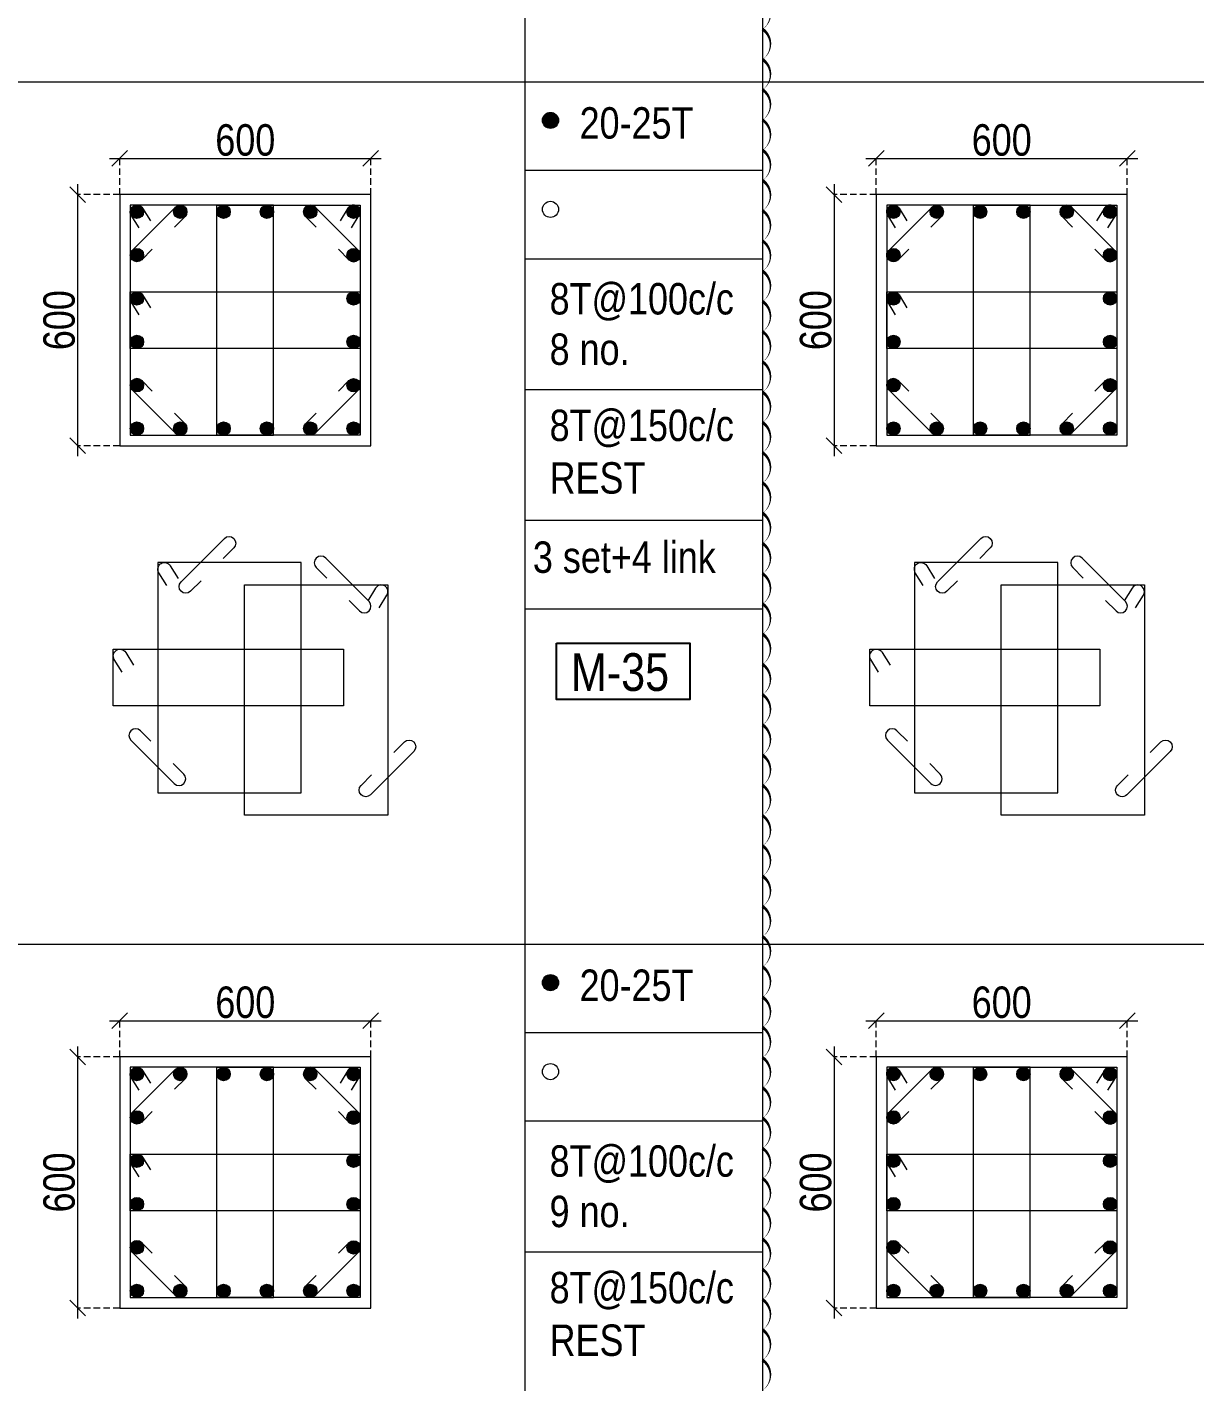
# Model space of a CAD drawing. Header units: millimetres. Extents: x 1112055 to 3390982, y -148532 to 766891.
# Drawn here: x 2265539 to 2276706, y 639313 to 652260 of the extents above; entities that cross this region are included whole.
import ezdxf
from ezdxf.enums import TextEntityAlignment as Align

# ---------------------------------------------------------------- set-up
doc = ezdxf.new("R2010")
doc.units = ezdxf.units.MM
doc.header["$PDMODE"] = 35
doc.header["$PDSIZE"] = -25
doc.linetypes.add('DASHED2', pattern=[0.375, 0.25, -0.125])
doc.linetypes.add('Hidden', pattern=[9.525, 6.35, -3.175])
for name, color, linetype, lineweight in [('B COL. SIZE DIM', 220, 'Continuous', 25), ('B COLSCH', 204, 'Continuous', 20), ('B COLUMN', 1, 'Hidden', 9), ('B P.C.C', 251, 'Continuous', 0), ('B STEEL', 34, 'Continuous', 15)]:
    doc.layers.add(name, color=color, linetype=linetype, lineweight=lineweight)
doc.layers.add('B TEXT', color=7, linetype='Continuous')
doc.styles.add('dim inside', font='romans.shx', dxfattribs={"width": 0.8, "height": 125})
doc.styles.add('SWINC', font='swissc.ttf')
doc.dimstyles.new('dim inside', dxfattribs={"dimtxt": 125, "dimasz": 100, "dimexe": 0, "dimexo": 0, "dimgap": 10, "dimtad": 0, "dimdec": 0, "dimzin": 0, "dimdsep": 46, "dimtxsty": 'dim inside', "dimblk": 'SMALL', "dimcen": 0.09, "dimadec": 0, "dimazin": 0, "dimtfac": 1, "dimtdec": 0, "dimtofl": 0, "dimtmove": 0, "dimatfit": 3, "dimfxl": 1, "dimtolj": 1, "dimtzin": 0, "dimarcsym": 2})

# ---------------------------------------------------------------- blocks, each defined once
blk = doc.blocks.new('_Oblique')
at = {"color": 0, "linetype": 'ByBlock', "lineweight": -2}
blk.add_line((-0.5, -0.5), (0.5, 0.5), dxfattribs=at)
blk = doc.blocks.new('*D3210')
at = {"layer": 'B COL. SIZE DIM', "color": 250, "lineweight": 9, "ltscale": 250, "transparency": 16777216}
blk.add_line((2273559, 642764), (2276159, 642764), dxfattribs=at)
at = {"layer": 'B COL. SIZE DIM', "color": 250, "linetype": 'DASHED2', "lineweight": 9, "ltscale": 250, "transparency": 16777216}
for p, q in [((2273659, 642419), (2273659, 642764)), ((2276059, 642419), (2276059, 642764))]:
    blk.add_line(p, q, dxfattribs=at)
at = {"layer": 'Defpoints', "color": 0, "transparency": 16777216}
for p in [(2276059, 642764), (2273659, 642419), (2276059, 642419)]:
    blk.add_point(p, dxfattribs=at)
at = {"layer": 'B COL. SIZE DIM', "color": 250, "lineweight": 9, "transparency": 16777216, "xscale": 150, "yscale": 150, "zscale": 150, "rotation": 180}
blk.add_blockref('_Oblique', (2273659, 642764), dxfattribs=at)
at = {"layer": 'B COL. SIZE DIM', "color": 250, "lineweight": 9, "transparency": 16777216, "xscale": 150, "yscale": 150, "zscale": 150}
blk.add_blockref('_Oblique', (2276059, 642764), dxfattribs=at)
at = {"layer": 'B COL. SIZE DIM', "color": 6, "transparency": 16777216, "insert": (2274859, 642939), "char_height": 300, "attachment_point": 5, "style": 'SWINC'}
blk.add_mtext('\\A1;600', dxfattribs=at)
blk = doc.blocks.new('*D3211')
at = {"layer": 'B COL. SIZE DIM', "color": 250, "lineweight": 9, "ltscale": 250, "transparency": 16777216}
blk.add_line((2273256, 642519), (2273256, 639919), dxfattribs=at)
at = {"layer": 'B COL. SIZE DIM', "color": 250, "linetype": 'DASHED2', "lineweight": 9, "ltscale": 250, "transparency": 16777216}
for p, q in [((2273659, 642419), (2273256, 642419)), ((2273659, 640019), (2273256, 640019))]:
    blk.add_line(p, q, dxfattribs=at)
at = {"layer": 'Defpoints', "color": 0, "transparency": 16777216}
for p in [(2273659, 642419), (2273256, 640019), (2273659, 640019)]:
    blk.add_point(p, dxfattribs=at)
at = {"layer": 'B COL. SIZE DIM', "color": 250, "lineweight": 9, "transparency": 16777216, "xscale": 150, "yscale": 150, "zscale": 150}
for p, rotation in [((2273256, 642419), 90), ((2273256, 640019), 270)]:
    blk.add_blockref('_Oblique', p, dxfattribs=dict(at, rotation=rotation))
at = {"layer": 'B COL. SIZE DIM', "color": 6, "transparency": 16777216, "insert": (2273081, 641219), "char_height": 300, "attachment_point": 5, "rotation": 90, "style": 'SWINC'}
blk.add_mtext('\\A1;600', dxfattribs=at)
blk = doc.blocks.new('*D3212')
at = {"layer": 'B COL. SIZE DIM', "color": 250, "lineweight": 9, "ltscale": 250, "transparency": 16777216}
blk.add_line((2273559, 651004), (2276159, 651004), dxfattribs=at)
at = {"layer": 'B COL. SIZE DIM', "color": 250, "linetype": 'DASHED2', "lineweight": 9, "ltscale": 250, "transparency": 16777216}
for p, q in [((2273659, 650659), (2273659, 651004)), ((2276059, 650659), (2276059, 651004))]:
    blk.add_line(p, q, dxfattribs=at)
at = {"layer": 'Defpoints', "color": 0, "transparency": 16777216}
for p in [(2276059, 651004), (2273659, 650659), (2276059, 650659)]:
    blk.add_point(p, dxfattribs=at)
at = {"layer": 'B COL. SIZE DIM', "color": 250, "lineweight": 9, "transparency": 16777216, "xscale": 150, "yscale": 150, "zscale": 150, "rotation": 180}
blk.add_blockref('_Oblique', (2273659, 651004), dxfattribs=at)
at = {"layer": 'B COL. SIZE DIM', "color": 250, "lineweight": 9, "transparency": 16777216, "xscale": 150, "yscale": 150, "zscale": 150}
blk.add_blockref('_Oblique', (2276059, 651004), dxfattribs=at)
at = {"layer": 'B COL. SIZE DIM', "color": 6, "transparency": 16777216, "insert": (2274859, 651179), "char_height": 300, "attachment_point": 5, "style": 'SWINC'}
blk.add_mtext('\\A1;600', dxfattribs=at)
blk = doc.blocks.new('*D3213')
at = {"layer": 'B COL. SIZE DIM', "color": 250, "lineweight": 9, "ltscale": 250, "transparency": 16777216}
blk.add_line((2273256, 650759), (2273256, 648159), dxfattribs=at)
at = {"layer": 'B COL. SIZE DIM', "color": 250, "linetype": 'DASHED2', "lineweight": 9, "ltscale": 250, "transparency": 16777216}
for p, q in [((2273659, 650659), (2273256, 650659)), ((2273659, 648259), (2273256, 648259))]:
    blk.add_line(p, q, dxfattribs=at)
at = {"layer": 'Defpoints', "color": 0, "transparency": 16777216}
for p in [(2273659, 650659), (2273256, 648259), (2273659, 648259)]:
    blk.add_point(p, dxfattribs=at)
at = {"layer": 'B COL. SIZE DIM', "color": 250, "lineweight": 9, "transparency": 16777216, "xscale": 150, "yscale": 150, "zscale": 150}
for p, rotation in [((2273256, 650659), 90), ((2273256, 648259), 270)]:
    blk.add_blockref('_Oblique', p, dxfattribs=dict(at, rotation=rotation))
at = {"layer": 'B COL. SIZE DIM', "color": 6, "transparency": 16777216, "insert": (2273081, 649459), "char_height": 300, "attachment_point": 5, "rotation": 90, "style": 'SWINC'}
blk.add_mtext('\\A1;600', dxfattribs=at)
blk = doc.blocks.new('*D3262')
at = {"layer": 'B COL. SIZE DIM', "color": 250, "lineweight": 9, "ltscale": 250, "transparency": 16777216}
blk.add_line((2266326, 642764), (2268926, 642764), dxfattribs=at)
at = {"layer": 'B COL. SIZE DIM', "color": 250, "linetype": 'DASHED2', "lineweight": 9, "ltscale": 250, "transparency": 16777216}
for p, q in [((2266426, 642419), (2266426, 642764)), ((2268826, 642419), (2268826, 642764))]:
    blk.add_line(p, q, dxfattribs=at)
at = {"layer": 'Defpoints', "color": 0, "transparency": 16777216}
for p in [(2268826, 642764), (2266426, 642419), (2268826, 642419)]:
    blk.add_point(p, dxfattribs=at)
at = {"layer": 'B COL. SIZE DIM', "color": 250, "lineweight": 9, "transparency": 16777216, "xscale": 150, "yscale": 150, "zscale": 150, "rotation": 180}
blk.add_blockref('_Oblique', (2266426, 642764), dxfattribs=at)
at = {"layer": 'B COL. SIZE DIM', "color": 250, "lineweight": 9, "transparency": 16777216, "xscale": 150, "yscale": 150, "zscale": 150}
blk.add_blockref('_Oblique', (2268826, 642764), dxfattribs=at)
at = {"layer": 'B COL. SIZE DIM', "color": 6, "transparency": 16777216, "insert": (2267626, 642939), "char_height": 300, "attachment_point": 5, "style": 'SWINC'}
blk.add_mtext('\\A1;600', dxfattribs=at)
blk = doc.blocks.new('*D3263')
at = {"layer": 'B COL. SIZE DIM', "color": 250, "lineweight": 9, "ltscale": 250, "transparency": 16777216}
blk.add_line((2266022, 642519), (2266022, 639919), dxfattribs=at)
at = {"layer": 'B COL. SIZE DIM', "color": 250, "linetype": 'DASHED2', "lineweight": 9, "ltscale": 250, "transparency": 16777216}
for p, q in [((2266426, 642419), (2266022, 642419)), ((2266426, 640019), (2266022, 640019))]:
    blk.add_line(p, q, dxfattribs=at)
at = {"layer": 'Defpoints', "color": 0, "transparency": 16777216}
for p in [(2266426, 642419), (2266022, 640019), (2266426, 640019)]:
    blk.add_point(p, dxfattribs=at)
at = {"layer": 'B COL. SIZE DIM', "color": 250, "lineweight": 9, "transparency": 16777216, "xscale": 150, "yscale": 150, "zscale": 150}
for p, rotation in [((2266022, 642419), 90), ((2266022, 640019), 270)]:
    blk.add_blockref('_Oblique', p, dxfattribs=dict(at, rotation=rotation))
at = {"layer": 'B COL. SIZE DIM', "color": 6, "transparency": 16777216, "insert": (2265847, 641219), "char_height": 300, "attachment_point": 5, "rotation": 90, "style": 'SWINC'}
blk.add_mtext('\\A1;600', dxfattribs=at)
blk = doc.blocks.new('*D3264')
at = {"layer": 'B COL. SIZE DIM', "color": 250, "lineweight": 9, "ltscale": 250, "transparency": 16777216}
blk.add_line((2266326, 651004), (2268926, 651004), dxfattribs=at)
at = {"layer": 'B COL. SIZE DIM', "color": 250, "linetype": 'DASHED2', "lineweight": 9, "ltscale": 250, "transparency": 16777216}
for p, q in [((2266426, 650659), (2266426, 651004)), ((2268826, 650659), (2268826, 651004))]:
    blk.add_line(p, q, dxfattribs=at)
at = {"layer": 'Defpoints', "color": 0, "transparency": 16777216}
for p in [(2268826, 651004), (2266426, 650659), (2268826, 650659)]:
    blk.add_point(p, dxfattribs=at)
at = {"layer": 'B COL. SIZE DIM', "color": 250, "lineweight": 9, "transparency": 16777216, "xscale": 150, "yscale": 150, "zscale": 150, "rotation": 180}
blk.add_blockref('_Oblique', (2266426, 651004), dxfattribs=at)
at = {"layer": 'B COL. SIZE DIM', "color": 250, "lineweight": 9, "transparency": 16777216, "xscale": 150, "yscale": 150, "zscale": 150}
blk.add_blockref('_Oblique', (2268826, 651004), dxfattribs=at)
at = {"layer": 'B COL. SIZE DIM', "color": 6, "transparency": 16777216, "insert": (2267626, 651179), "char_height": 300, "attachment_point": 5, "style": 'SWINC'}
blk.add_mtext('\\A1;600', dxfattribs=at)
blk = doc.blocks.new('*D3265')
at = {"layer": 'B COL. SIZE DIM', "color": 250, "lineweight": 9, "ltscale": 250, "transparency": 16777216}
blk.add_line((2266022, 650759), (2266022, 648159), dxfattribs=at)
at = {"layer": 'B COL. SIZE DIM', "color": 250, "linetype": 'DASHED2', "lineweight": 9, "ltscale": 250, "transparency": 16777216}
for p, q in [((2266426, 650659), (2266022, 650659)), ((2266426, 648259), (2266022, 648259))]:
    blk.add_line(p, q, dxfattribs=at)
at = {"layer": 'Defpoints', "color": 0, "transparency": 16777216}
for p in [(2266426, 650659), (2266022, 648259), (2266426, 648259)]:
    blk.add_point(p, dxfattribs=at)
at = {"layer": 'B COL. SIZE DIM', "color": 250, "lineweight": 9, "transparency": 16777216, "xscale": 150, "yscale": 150, "zscale": 150}
for p, rotation in [((2266022, 650659), 90), ((2266022, 648259), 270)]:
    blk.add_blockref('_Oblique', p, dxfattribs=dict(at, rotation=rotation))
at = {"layer": 'B COL. SIZE DIM', "color": 6, "transparency": 16777216, "insert": (2265847, 649459), "char_height": 300, "attachment_point": 5, "rotation": 90, "style": 'SWINC'}
blk.add_mtext('\\A1;600', dxfattribs=at)

msp = doc.modelspace()

# ---------------------------------------------------------------- hatches: boundary and pattern name
at = {"layer": 'B STEEL', "lineweight": 9, "ltscale": 0.5}
h = msp.add_hatch(color=34, dxfattribs=at)
edge = h.paths.add_edge_path()
edge.add_arc((2270544.3, 651368.1), 76.8, 0, 360)
h = msp.add_hatch(color=34, dxfattribs=at)
edge = h.paths.add_edge_path()
edge.add_arc((2266590, 650494.9), 64, 0, 360)
h = msp.add_hatch(color=34, dxfattribs=at)
edge = h.paths.add_edge_path()
edge.add_arc((2267004.4, 650494.9), 64, 180, 540, ccw=False)
at = {"layer": 'B STEEL'}
h = msp.add_hatch(color=34, dxfattribs=at)
edge = h.paths.add_edge_path()
edge.add_arc((2267418.8, 650494.9), 64, 0, 360)
h = msp.add_hatch(color=34, dxfattribs=at)
edge = h.paths.add_edge_path()
edge.add_arc((2267833.1, 650494.9), 64, 0, 360)
at = {"layer": 'B STEEL', "lineweight": 9, "ltscale": 0.5}
h = msp.add_hatch(color=34, dxfattribs=at)
edge = h.paths.add_edge_path()
edge.add_arc((2268247.5, 650494.9), 64, 180, 540, ccw=False)
h = msp.add_hatch(color=34, dxfattribs=at)
edge = h.paths.add_edge_path()
edge.add_arc((2268661.9, 650494.9), 64, 180, 540, ccw=False)
h = msp.add_hatch(color=34, dxfattribs=at)
edge = h.paths.add_edge_path()
edge.add_arc((2273823.5, 650494.9), 64, 0, 360)
h = msp.add_hatch(color=34, dxfattribs=at)
edge = h.paths.add_edge_path()
edge.add_arc((2274237.9, 650494.9), 64, 180, 540, ccw=False)
at = {"layer": 'B STEEL'}
h = msp.add_hatch(color=34, dxfattribs=at)
edge = h.paths.add_edge_path()
edge.add_arc((2274652.3, 650494.9), 64, 0, 360)
h = msp.add_hatch(color=34, dxfattribs=at)
edge = h.paths.add_edge_path()
edge.add_arc((2275066.7, 650494.9), 64, 0, 360)
at = {"layer": 'B STEEL', "lineweight": 9, "ltscale": 0.5}
h = msp.add_hatch(color=34, dxfattribs=at)
edge = h.paths.add_edge_path()
edge.add_arc((2275481.1, 650494.9), 64, 180, 540, ccw=False)
h = msp.add_hatch(color=34, dxfattribs=at)
edge = h.paths.add_edge_path()
edge.add_arc((2275895.5, 650494.9), 64, 180, 540, ccw=False)
h = msp.add_hatch(color=34, dxfattribs=at)
edge = h.paths.add_edge_path()
edge.add_arc((2266590, 650080.5), 64, 0, 360)
h = msp.add_hatch(color=34, dxfattribs=at)
edge = h.paths.add_edge_path()
edge.add_arc((2268661.9, 650080.5), 64, 180, 540, ccw=False)
h = msp.add_hatch(color=34, dxfattribs=at)
edge = h.paths.add_edge_path()
edge.add_arc((2273823.5, 650080.5), 64, 0, 360)
h = msp.add_hatch(color=34, dxfattribs=at)
edge = h.paths.add_edge_path()
edge.add_arc((2275895.5, 650080.5), 64, 180, 540, ccw=False)
at = {"layer": 'B STEEL'}
h = msp.add_hatch(color=34, dxfattribs=at)
edge = h.paths.add_edge_path()
edge.add_arc((2266590, 649666.1), 64, 0, 360)
h = msp.add_hatch(color=34, dxfattribs=at)
edge = h.paths.add_edge_path()
edge.add_arc((2268661.9, 649666.1), 64, 0, 360)
h = msp.add_hatch(color=34, dxfattribs=at)
edge = h.paths.add_edge_path()
edge.add_arc((2273823.5, 649666.1), 64, 0, 360)
h = msp.add_hatch(color=34, dxfattribs=at)
edge = h.paths.add_edge_path()
edge.add_arc((2275895.5, 649666.1), 64, 0, 360)
h = msp.add_hatch(color=34, dxfattribs=at)
edge = h.paths.add_edge_path()
edge.add_arc((2266590, 649251.7), 64, 0, 360)
h = msp.add_hatch(color=34, dxfattribs=at)
edge = h.paths.add_edge_path()
edge.add_arc((2268661.9, 649251.7), 64, 0, 360)
h = msp.add_hatch(color=34, dxfattribs=at)
edge = h.paths.add_edge_path()
edge.add_arc((2273823.5, 649251.7), 64, 0, 360)
h = msp.add_hatch(color=34, dxfattribs=at)
edge = h.paths.add_edge_path()
edge.add_arc((2275895.5, 649251.7), 64, 0, 360)
at = {"layer": 'B STEEL', "lineweight": 9, "ltscale": 0.5}
h = msp.add_hatch(color=34, dxfattribs=at)
edge = h.paths.add_edge_path()
edge.add_arc((2266590, 648837.4), 64, 0, 360)
h = msp.add_hatch(color=34, dxfattribs=at)
edge = h.paths.add_edge_path()
edge.add_arc((2268661.9, 648837.4), 64, 180, 540, ccw=False)
h = msp.add_hatch(color=34, dxfattribs=at)
edge = h.paths.add_edge_path()
edge.add_arc((2273823.5, 648837.4), 64, 0, 360)
h = msp.add_hatch(color=34, dxfattribs=at)
edge = h.paths.add_edge_path()
edge.add_arc((2275895.5, 648837.4), 64, 180, 540, ccw=False)
h = msp.add_hatch(color=34, dxfattribs=at)
edge = h.paths.add_edge_path()
edge.add_arc((2266590, 648423), 64, 0, 360, ccw=False)
h = msp.add_hatch(color=34, dxfattribs=at)
edge = h.paths.add_edge_path()
edge.add_arc((2267004.4, 648423), 64, -180, 180)
at = {"layer": 'B STEEL'}
h = msp.add_hatch(color=34, dxfattribs=at)
edge = h.paths.add_edge_path()
edge.add_arc((2267418.8, 648423), 64, 0, 360)
h = msp.add_hatch(color=34, dxfattribs=at)
edge = h.paths.add_edge_path()
edge.add_arc((2267833.1, 648423), 64, 0, 360)
at = {"layer": 'B STEEL', "lineweight": 9, "ltscale": 0.5}
h = msp.add_hatch(color=34, dxfattribs=at)
edge = h.paths.add_edge_path()
edge.add_arc((2268247.5, 648423), 64, -180, 180)
h = msp.add_hatch(color=34, dxfattribs=at)
edge = h.paths.add_edge_path()
edge.add_arc((2268661.9, 648423), 64, -180, 180)
h = msp.add_hatch(color=34, dxfattribs=at)
edge = h.paths.add_edge_path()
edge.add_arc((2273823.5, 648423), 64, 0, 360, ccw=False)
h = msp.add_hatch(color=34, dxfattribs=at)
edge = h.paths.add_edge_path()
edge.add_arc((2274237.9, 648423), 64, -180, 180)
at = {"layer": 'B STEEL'}
h = msp.add_hatch(color=34, dxfattribs=at)
edge = h.paths.add_edge_path()
edge.add_arc((2274652.3, 648423), 64, 0, 360)
h = msp.add_hatch(color=34, dxfattribs=at)
edge = h.paths.add_edge_path()
edge.add_arc((2275066.7, 648423), 64, 0, 360)
at = {"layer": 'B STEEL', "lineweight": 9, "ltscale": 0.5}
h = msp.add_hatch(color=34, dxfattribs=at)
edge = h.paths.add_edge_path()
edge.add_arc((2275481.1, 648423), 64, -180, 180)
h = msp.add_hatch(color=34, dxfattribs=at)
edge = h.paths.add_edge_path()
edge.add_arc((2275895.5, 648423), 64, -180, 180)
h = msp.add_hatch(color=34, dxfattribs=at)
edge = h.paths.add_edge_path()
edge.add_arc((2270544.3, 643128.3), 76.8, 0, 360)
h = msp.add_hatch(color=34, dxfattribs=at)
edge = h.paths.add_edge_path()
edge.add_arc((2266590, 642255.1), 64, 0, 360)
h = msp.add_hatch(color=34, dxfattribs=at)
edge = h.paths.add_edge_path()
edge.add_arc((2267004.4, 642255.1), 64, 180, 540, ccw=False)
at = {"layer": 'B STEEL'}
h = msp.add_hatch(color=34, dxfattribs=at)
edge = h.paths.add_edge_path()
edge.add_arc((2267418.8, 642255.1), 64, 0, 360)
h = msp.add_hatch(color=34, dxfattribs=at)
edge = h.paths.add_edge_path()
edge.add_arc((2267833.1, 642255.1), 64, 0, 360)
at = {"layer": 'B STEEL', "lineweight": 9, "ltscale": 0.5}
h = msp.add_hatch(color=34, dxfattribs=at)
edge = h.paths.add_edge_path()
edge.add_arc((2268247.5, 642255.1), 64, 180, 540, ccw=False)
h = msp.add_hatch(color=34, dxfattribs=at)
edge = h.paths.add_edge_path()
edge.add_arc((2268661.9, 642255.1), 64, 180, 540, ccw=False)
h = msp.add_hatch(color=34, dxfattribs=at)
edge = h.paths.add_edge_path()
edge.add_arc((2273823.5, 642255.1), 64, 0, 360)
h = msp.add_hatch(color=34, dxfattribs=at)
edge = h.paths.add_edge_path()
edge.add_arc((2274237.9, 642255.1), 64, 180, 540, ccw=False)
at = {"layer": 'B STEEL'}
h = msp.add_hatch(color=34, dxfattribs=at)
edge = h.paths.add_edge_path()
edge.add_arc((2274652.3, 642255.1), 64, 0, 360)
h = msp.add_hatch(color=34, dxfattribs=at)
edge = h.paths.add_edge_path()
edge.add_arc((2275066.7, 642255.1), 64, 0, 360)
at = {"layer": 'B STEEL', "lineweight": 9, "ltscale": 0.5}
h = msp.add_hatch(color=34, dxfattribs=at)
edge = h.paths.add_edge_path()
edge.add_arc((2275481.1, 642255.1), 64, 180, 540, ccw=False)
h = msp.add_hatch(color=34, dxfattribs=at)
edge = h.paths.add_edge_path()
edge.add_arc((2275895.5, 642255.1), 64, 180, 540, ccw=False)
h = msp.add_hatch(color=34, dxfattribs=at)
edge = h.paths.add_edge_path()
edge.add_arc((2266590, 641840.7), 64, 0, 360)
h = msp.add_hatch(color=34, dxfattribs=at)
edge = h.paths.add_edge_path()
edge.add_arc((2268661.9, 641840.7), 64, 180, 540, ccw=False)
h = msp.add_hatch(color=34, dxfattribs=at)
edge = h.paths.add_edge_path()
edge.add_arc((2273823.5, 641840.7), 64, 0, 360)
h = msp.add_hatch(color=34, dxfattribs=at)
edge = h.paths.add_edge_path()
edge.add_arc((2275895.5, 641840.7), 64, 180, 540, ccw=False)
at = {"layer": 'B STEEL'}
h = msp.add_hatch(color=34, dxfattribs=at)
edge = h.paths.add_edge_path()
edge.add_arc((2266590, 641426.3), 64, 0, 360)
h = msp.add_hatch(color=34, dxfattribs=at)
edge = h.paths.add_edge_path()
edge.add_arc((2268661.9, 641426.3), 64, 0, 360)
h = msp.add_hatch(color=34, dxfattribs=at)
edge = h.paths.add_edge_path()
edge.add_arc((2273823.5, 641426.3), 64, 0, 360)
h = msp.add_hatch(color=34, dxfattribs=at)
edge = h.paths.add_edge_path()
edge.add_arc((2275895.5, 641426.3), 64, 0, 360)
h = msp.add_hatch(color=34, dxfattribs=at)
edge = h.paths.add_edge_path()
edge.add_arc((2266590, 641011.9), 64, 0, 360)
h = msp.add_hatch(color=34, dxfattribs=at)
edge = h.paths.add_edge_path()
edge.add_arc((2268661.9, 641011.9), 64, 0, 360)
h = msp.add_hatch(color=34, dxfattribs=at)
edge = h.paths.add_edge_path()
edge.add_arc((2273823.5, 641011.9), 64, 0, 360)
h = msp.add_hatch(color=34, dxfattribs=at)
edge = h.paths.add_edge_path()
edge.add_arc((2275895.5, 641011.9), 64, 0, 360)
at = {"layer": 'B STEEL', "lineweight": 9, "ltscale": 0.5}
h = msp.add_hatch(color=34, dxfattribs=at)
edge = h.paths.add_edge_path()
edge.add_arc((2266590, 640597.5), 64, 0, 360)
h = msp.add_hatch(color=34, dxfattribs=at)
edge = h.paths.add_edge_path()
edge.add_arc((2268661.9, 640597.5), 64, 180, 540, ccw=False)
h = msp.add_hatch(color=34, dxfattribs=at)
edge = h.paths.add_edge_path()
edge.add_arc((2273823.5, 640597.5), 64, 0, 360)
h = msp.add_hatch(color=34, dxfattribs=at)
edge = h.paths.add_edge_path()
edge.add_arc((2275895.5, 640597.5), 64, 180, 540, ccw=False)
h = msp.add_hatch(color=34, dxfattribs=at)
edge = h.paths.add_edge_path()
edge.add_arc((2266590, 640183.1), 64, 0, 360, ccw=False)
h = msp.add_hatch(color=34, dxfattribs=at)
edge = h.paths.add_edge_path()
edge.add_arc((2267004.4, 640183.1), 64, -180, 180)
at = {"layer": 'B STEEL'}
h = msp.add_hatch(color=34, dxfattribs=at)
edge = h.paths.add_edge_path()
edge.add_arc((2267418.8, 640183.1), 64, 0, 360)
h = msp.add_hatch(color=34, dxfattribs=at)
edge = h.paths.add_edge_path()
edge.add_arc((2267833.1, 640183.1), 64, 0, 360)
at = {"layer": 'B STEEL', "lineweight": 9, "ltscale": 0.5}
h = msp.add_hatch(color=34, dxfattribs=at)
edge = h.paths.add_edge_path()
edge.add_arc((2268247.5, 640183.1), 64, -180, 180)
h = msp.add_hatch(color=34, dxfattribs=at)
edge = h.paths.add_edge_path()
edge.add_arc((2268661.9, 640183.1), 64, -180, 180)
h = msp.add_hatch(color=34, dxfattribs=at)
edge = h.paths.add_edge_path()
edge.add_arc((2273823.5, 640183.1), 64, 0, 360, ccw=False)
h = msp.add_hatch(color=34, dxfattribs=at)
edge = h.paths.add_edge_path()
edge.add_arc((2274237.9, 640183.1), 64, -180, 180)
at = {"layer": 'B STEEL'}
h = msp.add_hatch(color=34, dxfattribs=at)
edge = h.paths.add_edge_path()
edge.add_arc((2274652.3, 640183.1), 64, 0, 360)
h = msp.add_hatch(color=34, dxfattribs=at)
edge = h.paths.add_edge_path()
edge.add_arc((2275066.7, 640183.1), 64, 0, 360)
at = {"layer": 'B STEEL', "lineweight": 9, "ltscale": 0.5}
h = msp.add_hatch(color=34, dxfattribs=at)
edge = h.paths.add_edge_path()
edge.add_arc((2275481.1, 640183.1), 64, -180, 180)
h = msp.add_hatch(color=34, dxfattribs=at)
edge = h.paths.add_edge_path()
edge.add_arc((2275895.5, 640183.1), 64, -180, 180)

# ---------------------------------------------------------------- linework, layer by layer
at = {"layer": 'B COLSCH', "color": 250, "lineweight": 0}
for p, q in [((2270298, 676456), (2270298, 627016.9)), ((2272572.4, 676456), (2272572.4, 618141.8)), ((2203002.6, 651736.4), (2375997.6, 651736.4)), ((2270298, 650891.4), (2272572.4, 650891.4)), ((2270298, 650046.4), (2272572.4, 650046.4)), ((2270298, 648796.7), (2272572.4, 648796.7)), ((2270298, 647546.9), (2272572.4, 647546.9)), ((2270298, 646701.9), (2272572.4, 646701.9)), ((2203002.6, 643496.6), (2375997.6, 643496.6)), ((2270298, 642651.6), (2272572.4, 642651.6)), ((2270298, 641806.6), (2272572.4, 641806.6)), ((2270298, 640556.8), (2272572.4, 640556.8))]:
    msp.add_line(p, q, dxfattribs=at)
at = {"layer": 'B COLUMN', "color": 1, "linetype": 'ByBlock', "lineweight": 20}
for points in [[(2266425.9, 648258.9), (2268825.9, 648258.9), (2268825.9, 650658.9), (2266425.9, 650658.9)], [(2273659.5, 648258.9), (2276059.5, 648258.9), (2276059.5, 650658.9), (2273659.5, 650658.9)], [(2266425.9, 640019.1), (2268825.9, 640019.1), (2268825.9, 642419.1), (2266425.9, 642419.1)], [(2273659.5, 640019.1), (2276059.5, 640019.1), (2276059.5, 642419.1), (2273659.5, 642419.1)]]:
    msp.add_lwpolyline(points, close=True, dxfattribs=at)
at = {"layer": 'B P.C.C', "color": 3, "lineweight": 0}
msp.add_lwpolyline([(2272572.4, 639233.1, 0, 28.9, 0.5205671), (2272572.4, 639522.2, 0, 28.9, 0.5205671), (2272572.4, 639811.2, 0, 28.9, 0.5205671), (2272572.4, 640100.2, 0, 28.9, 0.5205671), (2272572.4, 640389.3, 0, 28.9, 0.5205671), (2272572.4, 640678.3, 0, 28.9, 0.5205671), (2272572.4, 640967.3, 0, 28.9, 0.5205671), (2272572.4, 641256.4, 0, 28.9, 0.5205671), (2272572.4, 641545.4, 0, 28.9, 0.5205671), (2272572.4, 641834.4, 0, 28.9, 0.5205671), (2272572.4, 642123.4, 0, 28.9, 0.5205671), (2272572.4, 642412.5, 0, 28.9, 0.5205671), (2272572.4, 642701.5, 0, 28.9, 0.5205671), (2272572.4, 642990.5, 0, 28.9, 0.5205671), (2272572.4, 643279.6, 0, 28.9, 0.5205671), (2272572.4, 643568.6, 0, 28.9, 0.5205671), (2272572.4, 643857.6, 0, 28.9, 0.5205671), (2272572.4, 644146.7, 0, 28.9, 0.5205671), (2272572.4, 644435.7, 0, 28.9, 0.5205671), (2272572.4, 644724.7, 0, 28.9, 0.5205671), (2272572.4, 645013.7, 0, 28.9, 0.5205671), (2272572.4, 645302.8, 0, 28.9, 0.5205671), (2272572.4, 645591.8, 0, 28.9, 0.5205671), (2272572.4, 645880.8, 0, 28.9, 0.5205671), (2272572.4, 646169.9, 0, 28.9, 0.5205671), (2272572.4, 646458.9, 0, 28.9, 0.5205671), (2272572.4, 646747.9, 0, 28.9, 0.5205671), (2272572.4, 647037, 0, 28.9, 0.5205671), (2272572.4, 647326, 0, 28.9, 0.5205671), (2272572.4, 647615, 0, 28.9, 0.5205671), (2272572.4, 647904, 0, 28.9, 0.5205671), (2272572.4, 648193.1, 0, 28.9, 0.5205671), (2272572.4, 648482.1, 0, 28.9, 0.5205671), (2272572.4, 648771.1, 0, 28.9, 0.5205671), (2272572.4, 649060.2, 0, 28.9, 0.5205671), (2272572.4, 649349.2, 0, 28.9, 0.5205671), (2272572.4, 649638.2, 0, 28.9, 0.5205671), (2272572.4, 649927.3, 0, 28.9, 0.5205671), (2272572.4, 650216.3, 0, 28.9, 0.5205671), (2272572.4, 650505.3, 0, 28.9, 0.5205671), (2272572.4, 650794.3, 0, 28.9, 0.5205671), (2272572.4, 651083.4, 0, 28.9, 0.5205671), (2272572.4, 651372.4, 0, 28.9, 0.5205671), (2272572.4, 651661.4, 0, 28.9, 0.5205671), (2272572.4, 651950.5, 0, 28.9, 0.5205671), (2272572.4, 652239.5, 0, 28.9, 0.5205671), (2272572.4, 652528.5, 0, 28.9, 0.5205671)], format="xyseb", dxfattribs=at)
at = {"layer": 'B STEEL', "color": 34, "lineweight": 9, "ltscale": 0.5}
for points in [[(2266525.9, 648358.9), (2267897.2, 648358.9), (2267897.2, 650558.9), (2266525.9, 650558.9)], [(2268725.9, 648358.9), (2267354.7, 648358.9), (2267354.7, 650558.9), (2268725.9, 650558.9)], [(2273759.5, 648358.9), (2275130.7, 648358.9), (2275130.7, 650558.9), (2273759.5, 650558.9)], [(2275959.5, 648358.9), (2274588.3, 648358.9), (2274588.3, 650558.9), (2275959.5, 650558.9)], [(2266525.9, 649730.2), (2268725.9, 649730.2), (2268725.9, 649187.7), (2266525.9, 649187.7)], [(2273759.5, 649730.2), (2275959.5, 649730.2), (2275959.5, 649187.7), (2273759.5, 649187.7)], [(2266789.9, 644943.4), (2268161.2, 644943.4), (2268161.2, 647143.4), (2266789.9, 647143.4)], [(2274023.5, 644943.4), (2275394.7, 644943.4), (2275394.7, 647143.4), (2274023.5, 647143.4)], [(2268989.9, 644728.8), (2267618.7, 644728.8), (2267618.7, 646928.8), (2268989.9, 646928.8)], [(2276223.5, 644728.8), (2274852.3, 644728.8), (2274852.3, 646928.8), (2276223.5, 646928.8)], [(2266364, 646314.6), (2268564, 646314.6), (2268564, 645772.1), (2266364, 645772.1)], [(2273597.6, 646314.6), (2275797.6, 646314.6), (2275797.6, 645772.1), (2273597.6, 645772.1)], [(2266525.9, 640119.1), (2267897.2, 640119.1), (2267897.2, 642319.1), (2266525.9, 642319.1)], [(2268725.9, 640119.1), (2267354.7, 640119.1), (2267354.7, 642319.1), (2268725.9, 642319.1)], [(2273759.5, 640119.1), (2275130.7, 640119.1), (2275130.7, 642319.1), (2273759.5, 642319.1)], [(2275959.5, 640119.1), (2274588.3, 640119.1), (2274588.3, 642319.1), (2275959.5, 642319.1)], [(2266525.9, 641490.3), (2268725.9, 641490.3), (2268725.9, 640947.9), (2266525.9, 640947.9)], [(2273759.5, 641490.3), (2275959.5, 641490.3), (2275959.5, 640947.9), (2273759.5, 640947.9)]]:
    msp.add_lwpolyline(points, close=True, dxfattribs=at)
for points in [[(2266610.2, 650339.9), (2266535.4, 650461.4, -1), (2266644.5, 650528.5), (2266719.3, 650407)], [(2266736.1, 650136.1), (2266635.2, 650035.3, -1), (2266544.7, 650125.8), (2266959.1, 650540.2, -1), (2267049.6, 650449.7), (2266948.8, 650348.8)], [(2268515.8, 650136.1), (2268616.7, 650035.3, 1), (2268707.2, 650125.8), (2268292.8, 650540.2, 1), (2268202.3, 650449.7), (2268303.1, 650348.8)], [(2268641.7, 650339.9), (2268716.4, 650461.4, 1), (2268607.4, 650528.5), (2268532.6, 650407)], [(2273843.8, 650339.9), (2273769, 650461.4, -1), (2273878, 650528.5), (2273952.8, 650407)], [(2273969.6, 650136.1), (2273868.8, 650035.3, -1), (2273778.2, 650125.8), (2274192.6, 650540.2, -1), (2274283.2, 650449.7), (2274182.3, 650348.8)], [(2275749.3, 650136.1), (2275850.2, 650035.3, 1), (2275940.7, 650125.8), (2275526.4, 650540.2, 1), (2275435.8, 650449.7), (2275536.7, 650348.8)], [(2275875.2, 650339.9), (2275950, 650461.4, 1), (2275841, 650528.5), (2275766.2, 650407)], [(2266610.2, 649511.1), (2266535.4, 649632.6, -1), (2266644.5, 649699.7), (2266719.3, 649578.2)], [(2273843.8, 649511.1), (2273769, 649632.6, -1), (2273878, 649699.7), (2273952.8, 649578.2)], [(2266736.1, 648781.8), (2266635.2, 648882.6, 1), (2266544.7, 648792.1), (2266959.1, 648377.7, 1), (2267049.6, 648468.2), (2266948.8, 648569.1)], [(2268515.8, 648781.8), (2268616.7, 648882.6, -1), (2268707.2, 648792.1), (2268292.8, 648377.7, -1), (2268202.3, 648468.2), (2268303.1, 648569.1)], [(2273969.6, 648781.8), (2273868.8, 648882.6, 1), (2273778.2, 648792.1), (2274192.6, 648377.7, 1), (2274283.2, 648468.2), (2274182.3, 648569.1)], [(2275749.3, 648781.8), (2275850.2, 648882.6, -1), (2275940.7, 648792.1), (2275526.4, 648377.7, -1), (2275435.8, 648468.2), (2275536.7, 648569.1)], [(2267203, 646968.8), (2267102.2, 646867.9, -1), (2267011.6, 646958.5), (2267426, 647372.9, -1), (2267516.6, 647282.3), (2267415.7, 647181.5)], [(2274436.6, 646968.8), (2274335.7, 646867.9, -1), (2274245.2, 646958.5), (2274659.6, 647372.9, -1), (2274750.1, 647282.3), (2274649.2, 647181.5)], [(2268617.7, 646781.3), (2268718.5, 646680.4, 1), (2268809.1, 646770.9), (2268394.7, 647185.3, 1), (2268304.1, 647094.8), (2268405, 646993.9)], [(2275851.2, 646781.3), (2275952.1, 646680.4, 1), (2276042.6, 646770.9), (2275628.2, 647185.3, 1), (2275537.7, 647094.8), (2275638.5, 646993.9)], [(2266874.2, 646924.3), (2266799.4, 647045.8, -1), (2266908.5, 647112.9), (2266983.3, 646991.4)], [(2274107.8, 646924.3), (2274033, 647045.8, -1), (2274142, 647112.9), (2274216.8, 646991.4)], [(2268905.7, 646709.7), (2268980.4, 646831.2, 1), (2268871.4, 646898.3), (2268796.6, 646776.8)], [(2276139.2, 646709.7), (2276214, 646831.2, 1), (2276104.9, 646898.3), (2276030.2, 646776.8)], [(2266448.3, 646095.5), (2266373.5, 646217, -1), (2266482.6, 646284.1), (2266557.3, 646162.6)], [(2273681.8, 646095.5), (2273607.1, 646217, -1), (2273716.1, 646284.1), (2273790.9, 646162.6)], [(2266723.9, 645435.1), (2266623, 645536, 1), (2266532.5, 645445.5), (2266946.9, 645031.1, 1), (2267037.4, 645121.6), (2266936.6, 645222.5)], [(2273957.5, 645435.1), (2273856.6, 645536, 1), (2273766.1, 645445.5), (2274180.4, 645031.1, 1), (2274271, 645121.6), (2274170.1, 645222.5)], [(2269046.2, 645327.2), (2269147.1, 645428.1, -1), (2269237.6, 645337.6), (2268823.2, 644923.2, -1), (2268732.7, 645013.7), (2268833.5, 645114.6)], [(2276279.7, 645327.2), (2276380.6, 645428.1, -1), (2276471.2, 645337.6), (2276056.8, 644923.2, -1), (2275966.2, 645013.7), (2276067.1, 645114.6)], [(2266610.2, 642100), (2266535.4, 642221.5, -1), (2266644.5, 642288.6), (2266719.3, 642167.2)], [(2266736.1, 641896.3), (2266635.2, 641795.4, -1), (2266544.7, 641886), (2266959.1, 642300.4, -1), (2267049.6, 642209.8), (2266948.8, 642108.9)], [(2268515.8, 641896.3), (2268616.7, 641795.4, 1), (2268707.2, 641886), (2268292.8, 642300.4, 1), (2268202.3, 642209.8), (2268303.1, 642108.9)], [(2268641.7, 642100), (2268716.4, 642221.5, 1), (2268607.4, 642288.6), (2268532.6, 642167.2)], [(2273843.8, 642100), (2273769, 642221.5, -1), (2273878, 642288.6), (2273952.8, 642167.2)], [(2273969.6, 641896.3), (2273868.8, 641795.4, -1), (2273778.2, 641886), (2274192.6, 642300.4, -1), (2274283.2, 642209.8), (2274182.3, 642108.9)], [(2275749.3, 641896.3), (2275850.2, 641795.4, 1), (2275940.7, 641886), (2275526.4, 642300.4, 1), (2275435.8, 642209.8), (2275536.7, 642108.9)], [(2275875.2, 642100), (2275950, 642221.5, 1), (2275841, 642288.6), (2275766.2, 642167.2)], [(2266610.2, 641271.3), (2266535.4, 641392.7, -1), (2266644.5, 641459.9), (2266719.3, 641338.4)], [(2273843.8, 641271.3), (2273769, 641392.7, -1), (2273878, 641459.9), (2273952.8, 641338.4)], [(2266736.1, 640541.9), (2266635.2, 640642.8, 1), (2266544.7, 640552.2), (2266959.1, 640137.9, 1), (2267049.6, 640228.4), (2266948.8, 640329.3)], [(2268515.8, 640541.9), (2268616.7, 640642.8, -1), (2268707.2, 640552.2), (2268292.8, 640137.9, -1), (2268202.3, 640228.4), (2268303.1, 640329.3)], [(2273969.6, 640541.9), (2273868.8, 640642.8, 1), (2273778.2, 640552.2), (2274192.6, 640137.9, 1), (2274283.2, 640228.4), (2274182.3, 640329.3)], [(2275749.3, 640541.9), (2275850.2, 640642.8, -1), (2275940.7, 640552.2), (2275526.4, 640137.9, -1), (2275435.8, 640228.4), (2275536.7, 640329.3)]]:
    msp.add_lwpolyline(points, format="xyb", dxfattribs=at)
for centre, radius in [((2270544.3, 651368.1), 76.8), ((2270544.3, 650517.8), 76.8), ((2266590, 650494.9), 64), ((2267004.4, 650494.9), 64), ((2267418.8, 650494.9), 64), ((2267833.1, 650494.9), 64), ((2268247.5, 650494.9), 64), ((2268661.9, 650494.9), 64), ((2273823.5, 650494.9), 64), ((2274237.9, 650494.9), 64), ((2274652.3, 650494.9), 64), ((2275066.7, 650494.9), 64), ((2275481.1, 650494.9), 64), ((2275895.5, 650494.9), 64), ((2266590, 650080.5), 64), ((2268661.9, 650080.5), 64), ((2273823.5, 650080.5), 64), ((2275895.5, 650080.5), 64), ((2266590, 649666.1), 64), ((2268661.9, 649666.1), 64), ((2273823.5, 649666.1), 64), ((2275895.5, 649666.1), 64), ((2266590, 649251.7), 64), ((2268661.9, 649251.7), 64), ((2273823.5, 649251.7), 64), ((2275895.5, 649251.7), 64), ((2266590, 648837.4), 64), ((2268661.9, 648837.4), 64), ((2273823.5, 648837.4), 64), ((2275895.5, 648837.4), 64), ((2266590, 648423), 64), ((2267004.4, 648423), 64), ((2267418.8, 648423), 64), ((2267833.1, 648423), 64), ((2268247.5, 648423), 64), ((2268661.9, 648423), 64), ((2273823.5, 648423), 64), ((2274237.9, 648423), 64), ((2274652.3, 648423), 64), ((2275066.7, 648423), 64), ((2275481.1, 648423), 64), ((2275895.5, 648423), 64), ((2270544.3, 643128.3), 76.8), ((2266590, 642255.1), 64), ((2267004.4, 642255.1), 64), ((2267418.8, 642255.1), 64), ((2267833.1, 642255.1), 64), ((2268247.5, 642255.1), 64), ((2268661.9, 642255.1), 64), ((2270544.3, 642278), 76.8), ((2273823.5, 642255.1), 64), ((2274237.9, 642255.1), 64), ((2274652.3, 642255.1), 64), ((2275066.7, 642255.1), 64), ((2275481.1, 642255.1), 64), ((2275895.5, 642255.1), 64), ((2266590, 641840.7), 64), ((2268661.9, 641840.7), 64), ((2273823.5, 641840.7), 64), ((2275895.5, 641840.7), 64), ((2266590, 641426.3), 64), ((2268661.9, 641426.3), 64), ((2273823.5, 641426.3), 64), ((2275895.5, 641426.3), 64), ((2266590, 641011.9), 64), ((2268661.9, 641011.9), 64), ((2273823.5, 641011.9), 64), ((2275895.5, 641011.9), 64), ((2266590, 640597.5), 64), ((2268661.9, 640597.5), 64), ((2273823.5, 640597.5), 64), ((2275895.5, 640597.5), 64), ((2266590, 640183.1), 64), ((2267004.4, 640183.1), 64), ((2267418.8, 640183.1), 64), ((2267833.1, 640183.1), 64), ((2268247.5, 640183.1), 64), ((2268661.9, 640183.1), 64), ((2273823.5, 640183.1), 64), ((2274237.9, 640183.1), 64), ((2274652.3, 640183.1), 64), ((2275066.7, 640183.1), 64), ((2275481.1, 640183.1), 64), ((2275895.5, 640183.1), 64)]:
    msp.add_circle(centre, radius, dxfattribs=at)
at = {"layer": 'B TEXT', "color": 1}
msp.add_lwpolyline([(2270601.7, 646372.9), (2271876.3, 646372.9), (2271876.3, 645834.9), (2270601.7, 645834.9)], close=True, dxfattribs=at)

# ---------------------------------------------------------------- texts
at = {"layer": 'B TEXT', "style": 'SWINC'}
for s, p in [('20-25T', (2270822.8, 651193.5)), ('8T@100c/c', (2270535.9, 649513.7)), ('8 no.', (2270535.9, 649031.9)), ('8T@150c/c', (2270535.9, 648303.8)), ('REST', (2270535.9, 647801.4)), ('3 set+4 link', (2270376.2, 647044.4)), ('20-25T', (2270822.8, 642953.7)), ('8T@100c/c', (2270535.9, 641273.9)), ('9 no.', (2270535.9, 640792.1)), ('8T@150c/c', (2270535.9, 640064)), ('REST', (2270535.9, 639561.6))]:
    msp.add_text(s, height=300, dxfattribs=at).set_placement(p)
at = {"layer": 'B TEXT', "color": 1, "style": 'SWINC'}
msp.add_text('M-35', height=360, dxfattribs=at).set_placement((2270739.1, 645808.3), align=Align.BOTTOM_LEFT)

# ---------------------------------------------------------------- dimensions: what is measured, and where the dimension line sits
at = {"layer": 'B COL. SIZE DIM', "color": 250, "ltscale": 250}
for base, p1, p2, picture, middle in [((2268825.9, 651003.9), (2266425.9, 650658.9), (2268825.9, 650658.9), '*D3264', (2267625.9, 651178.9)), ((2276059.5, 651003.9), (2273659.5, 650658.9), (2276059.5, 650658.9), '*D3212', (2274859.5, 651178.9)), ((2268825.9, 642764), (2266425.9, 642419.1), (2268825.9, 642419.1), '*D3262', (2267625.9, 642939)), ((2276059.5, 642764), (2273659.5, 642419.1), (2276059.5, 642419.1), '*D3210', (2274859.5, 642939))]:
    dim = msp.add_linear_dim(base=base, p1=p1, p2=p2, dimstyle='dim inside', override={"dimtxt": 300, "dimasz": 150, "dimgap": 25, "dimtad": 3, "dimlfac": 0.25, "dimtxsty": 'SWINC', "dimblk1": 'Oblique', "dimblk2": 'Oblique', "dimsah": 1, "dimdle": 100, "dimclrd": 250, "dimclre": 250, "dimclrt": 6, "dimfxl": 1000, "dimlwd": 9, "dimlwe": 9}, dxfattribs=at)
    dim.commit()
    dim.dimension.update_dxf_attribs({"geometry": picture, "text_midpoint": middle})
for base, p1, p2, picture, middle in [((2266022.1, 648258.9), (2266425.9, 650658.9), (2266425.9, 648258.9), '*D3265', (2265847.1, 649458.9)), ((2273255.6, 648258.9), (2273659.5, 650658.9), (2273659.5, 648258.9), '*D3213', (2273080.6, 649458.9)), ((2266022.1, 640019.1), (2266425.9, 642419.1), (2266425.9, 640019.1), '*D3263', (2265847.1, 641219.1)), ((2273255.6, 640019.1), (2273659.5, 642419.1), (2273659.5, 640019.1), '*D3211', (2273080.6, 641219.1))]:
    dim = msp.add_linear_dim(base=base, p1=p1, p2=p2, angle=90, dimstyle='dim inside', override={"dimtxt": 300, "dimasz": 150, "dimgap": 25, "dimtad": 3, "dimlfac": 0.25, "dimtxsty": 'SWINC', "dimblk1": 'Oblique', "dimblk2": 'Oblique', "dimsah": 1, "dimdle": 100, "dimclrd": 250, "dimclre": 250, "dimclrt": 6, "dimfxl": 1000, "dimlwd": 9, "dimlwe": 9}, dxfattribs=at)
    dim.commit()
    dim.dimension.update_dxf_attribs({"geometry": picture, "text_midpoint": middle})

doc.saveas('drawing.dxf')
